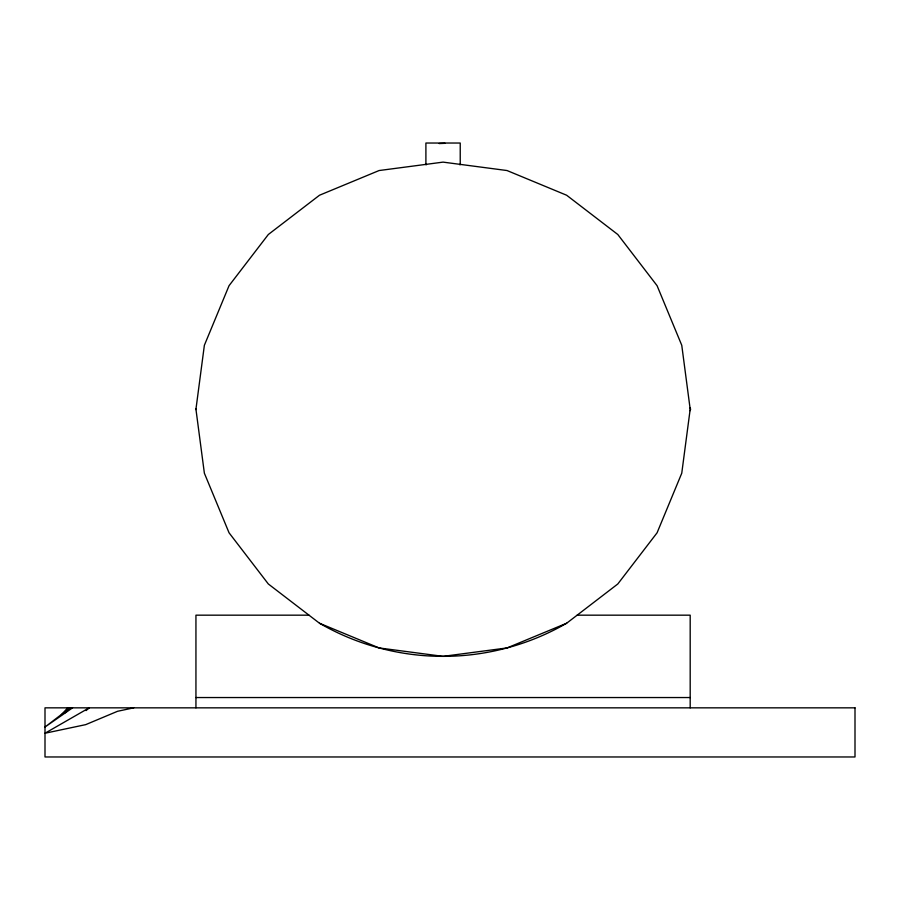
<?xml version="1.0" encoding="UTF-8"?>
<svg xmlns="http://www.w3.org/2000/svg" width="900" height="900" viewBox="0 0 900 900"><rect width="100%" height="100%" fill="white"/><g stroke="black" fill="none" stroke-linecap="round" stroke-linejoin="round"><path stroke-width="1.35" d="M61.312 714.96L67.657 707.839M689.996 410.692L690.637 409.241L689.996 407.801M65.273 712.732L70.099 707.839L45 727.031L72.54 707.839M86.051 710.595L89.212 707.839L45 733.241L85.714 724.635L117.562 711.281L133.74 707.839M566.629 623.25L617.805 583.976L657.079 532.8L681.761 473.197L690.188 409.241L681.761 345.285L657.079 285.683L617.805 234.506L566.629 195.232L507.026 170.539L443.07 162.124L379.103 170.539L319.511 195.232L268.324 234.506L229.05 285.683L204.368 345.285L195.941 409.241L204.368 473.197L229.05 532.8L268.324 583.976L319.511 623.25L379.103 647.944L443.07 656.359L507.026 647.944L566.629 623.25A247.118 247.118 0 0 1 319.511 623.25M195.998 408.892L195.998 409.59M439.121 143.561L445.039 143.325M426.488 164.7L425.902 164.7L425.902 143.032L460.226 143.032L460.226 164.7L459.641 164.7M308.981 615.173L195.941 615.173L195.941 707.839M577.148 615.173L690.188 615.173L690.188 707.839M195.941 697.545L690.188 697.545M855 707.839L45 707.839L45 756.967L855 756.967L855 707.839"/></g></svg>
